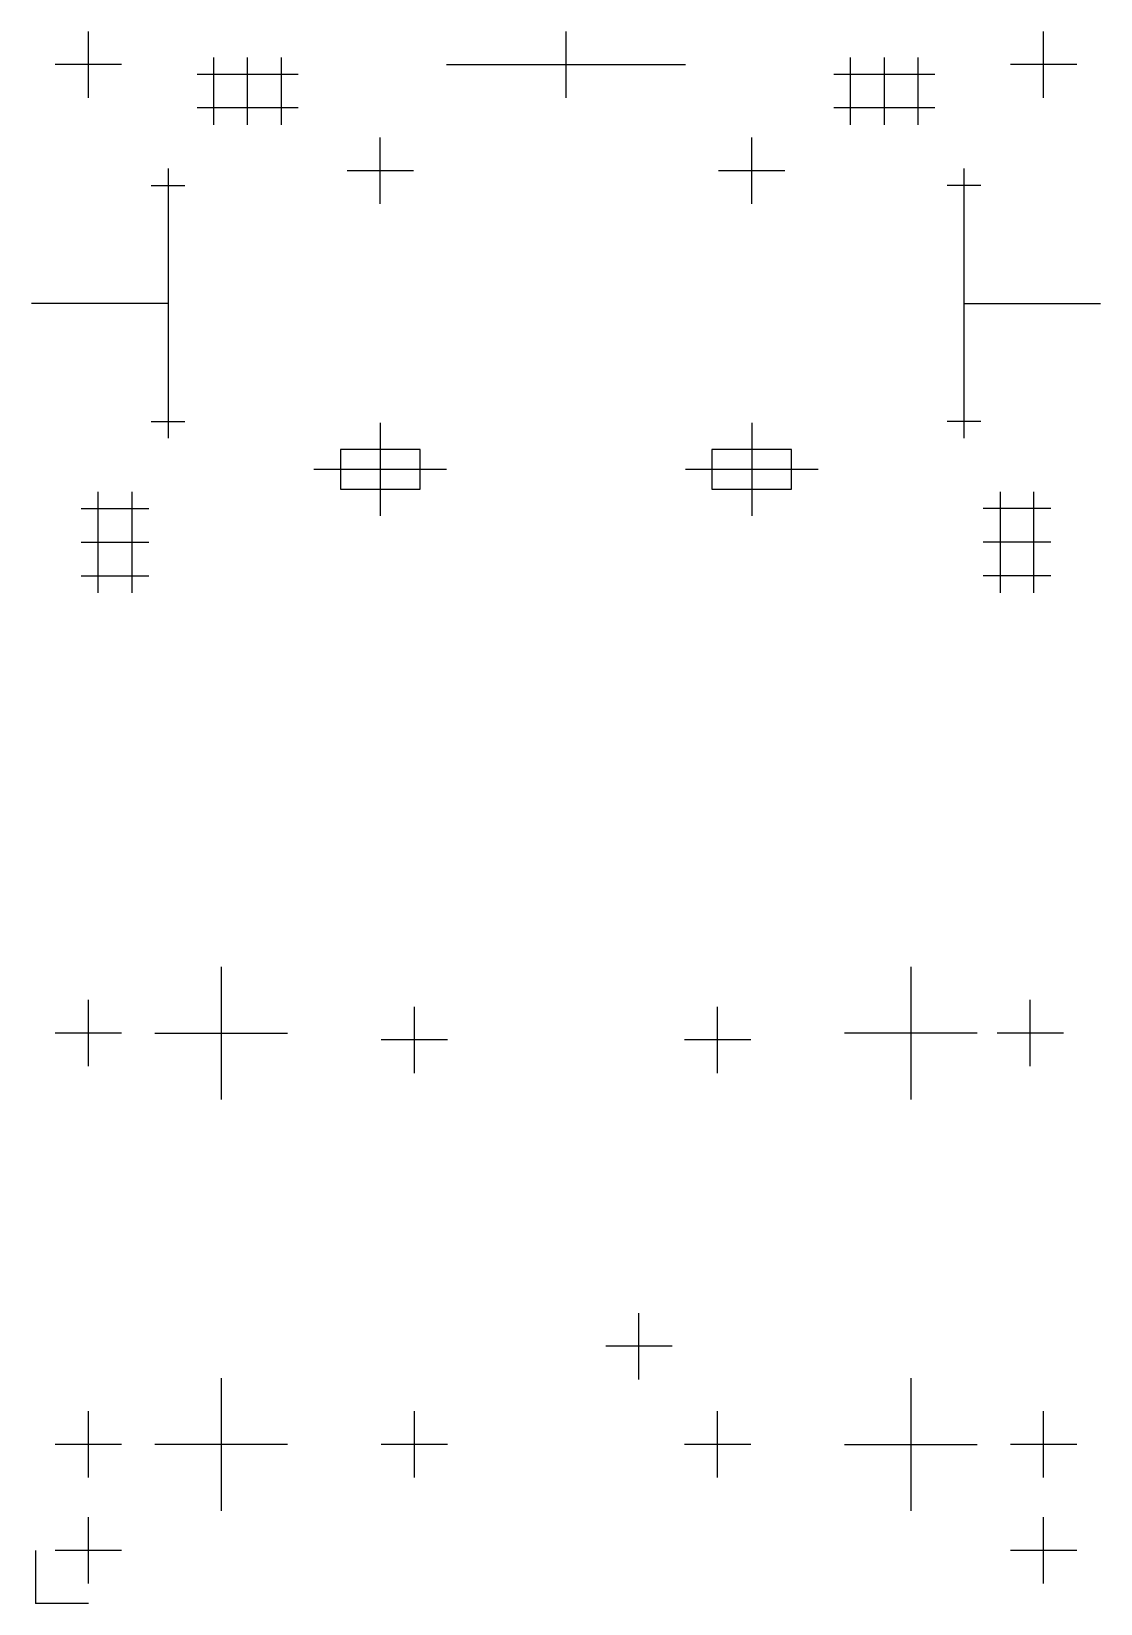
# Model space of a CAD drawing. Header units: millimetres. Extents: x 0 to 80, y 0 to 119.
import ezdxf

# ---------------------------------------------------------------- set-up
doc = ezdxf.new("R2010")
doc.units = ezdxf.units.MM
doc.header["$LTSCALE"] = 0.1
doc.layers.get('0').update_dxf_attribs({"lineweight": 25})

msp = doc.modelspace()

# ---------------------------------------------------------------- linework, layer by layer
for p, q in [((4, 113.5), (4, 118.5)), ((40, 113.5), (40, 118.5)), ((76, 113.5), (76, 118.5)), ((13.46, 111.46), (13.46, 116.54)), ((16, 111.46), (16, 116.54)), ((18.54, 111.46), (18.54, 116.54)), ((61.46, 111.46), (61.46, 116.54)), ((64, 111.46), (64, 116.54)), ((66.54, 111.46), (66.54, 116.54)), ((6.5, 116), (1.5, 116)), ((12.19, 115.27), (19.81, 115.27)), ((31, 116), (49, 116)), ((60.19, 115.27), (67.81, 115.27)), ((78.5, 116), (73.5, 116)), ((19.81, 112.73), (12.19, 112.73)), ((67.81, 112.73), (60.19, 112.73)), ((26, 105.5), (26, 110.5)), ((54, 105.5), (54, 110.5)), ((10, 108.16), (10, 87.84)), ((28.5, 108), (23.5, 108)), ((56.5, 108), (51.5, 108)), ((70, 108.16), (70, 87.84)), ((8.73, 106.89), (11.27, 106.89)), ((71.27, 106.89), (68.73, 106.89)), ((10, 98), (-0.3, 98)), ((70, 98), (80.3, 98)), ((8.73, 89.11), (11.27, 89.11)), ((26, 89), (26, 82)), ((54, 89), (54, 82)), ((71.27, 89.11), (68.73, 89.11)), ((21, 85.5), (31, 85.5)), ((49, 85.5), (59, 85.5)), ((4.73, 76.19), (4.73, 83.81)), ((7.27, 83.81), (7.27, 76.19)), ((72.73, 83.81), (72.73, 76.19)), ((75.27, 76.19), (75.27, 83.81)), ((3.46, 82.54), (8.54, 82.54)), ((76.54, 82.54), (71.46, 82.54)), ((3.46, 80), (8.54, 80)), ((76.54, 80), (71.46, 80)), ((3.46, 77.46), (8.54, 77.46)), ((76.54, 77.46), (71.46, 77.46)), ((14, 48), (14, 38)), ((66, 48), (66, 38)), ((4, 40.5), (4, 45.5)), ((75, 40.5), (75, 45.5)), ((28.57, 39.98), (28.57, 44.98)), ((51.43, 39.98), (51.43, 44.98)), ((6.5, 43), (1.5, 43)), ((9, 43), (19, 43)), ((71, 43), (61, 43)), ((77.5, 43), (72.5, 43)), ((31.07, 42.48), (26.07, 42.48)), ((53.93, 42.48), (48.93, 42.48)), ((45.5, 16.9), (45.5, 21.9)), ((48, 19.4), (43, 19.4)), ((14, 17), (14, 7)), ((66, 17), (66, 7)), ((4, 9.5), (4, 14.5)), ((28.57, 9.5), (28.57, 14.5)), ((51.43, 9.5), (51.43, 14.5)), ((76, 9.5), (76, 14.5)), ((6.5, 12), (1.5, 12)), ((19, 12), (9, 12)), ((31.07, 12), (26.07, 12)), ((53.93, 12), (48.93, 12)), ((61, 12), (71, 12)), ((78.5, 12), (73.5, 12)), ((4, 1.5), (4, 6.5)), ((76, 1.5), (76, 6.5)), ((0, 4), (0, 0)), ((6.5, 4), (1.5, 4)), ((78.5, 4), (73.5, 4)), ((4, 0), (0, 0))]:
    msp.add_line(p, q)
for points in [[(23, 84), (29, 84), (29, 87), (23, 87)], [(51, 84), (57, 84), (57, 87), (51, 87)]]:
    msp.add_lwpolyline(points, close=True)

doc.saveas('drawing.dxf')
